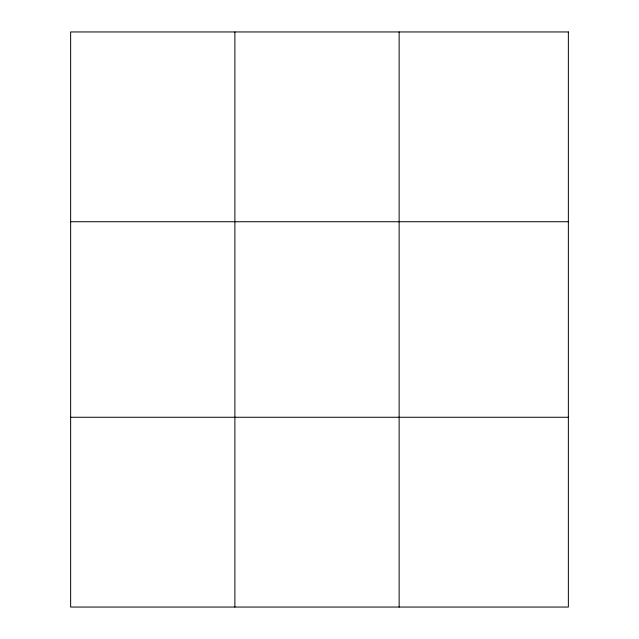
<?xml version="1.0" encoding="UTF-8"?>
<svg xmlns="http://www.w3.org/2000/svg" width="639" height="639" viewBox="0 0 639 639"><rect width="100%" height="100%" fill="white"/><g stroke="black" fill="none" stroke-linecap="round" stroke-linejoin="round"><path stroke-width="0.96" d="M234.888 31.95L234.888 607.05M399.135 31.95L399.135 607.05M70.641 221.733L568.359 221.733M70.641 417.267L568.359 417.267M568.359 31.95L568.359 607.05L70.641 607.05L70.641 31.95L568.359 31.95"/></g></svg>
